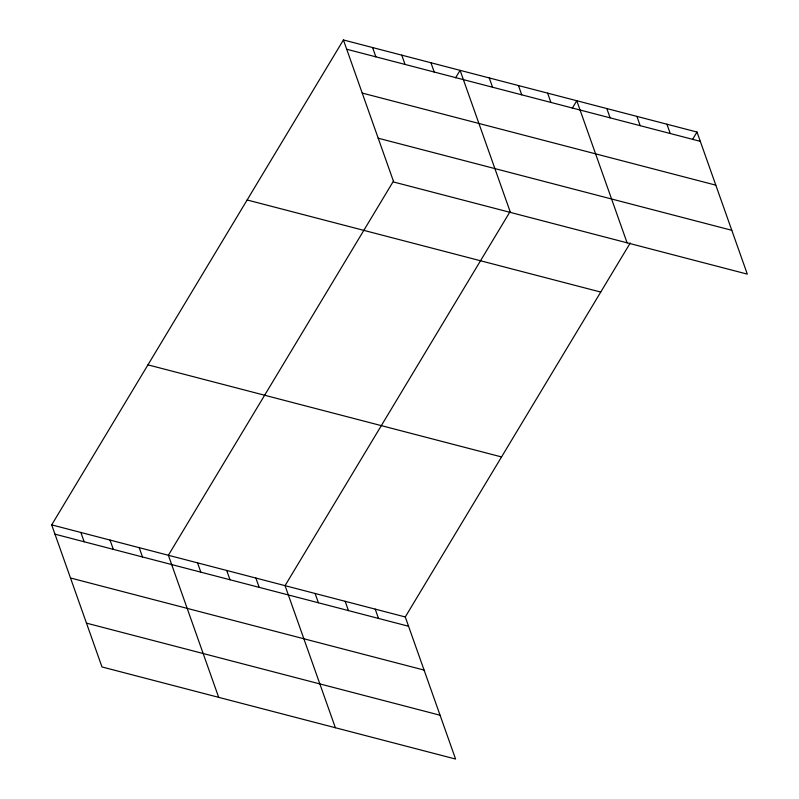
<?xml version="1.0" encoding="UTF-8"?>
<svg xmlns="http://www.w3.org/2000/svg" width="799" height="799" viewBox="0 0 799 799"><rect width="100%" height="100%" fill="white"/><g stroke="black" fill="none" stroke-linecap="round" stroke-linejoin="round"><path stroke-width="1.2" d="M630.251 242.996L405.273 616.968L455.59 759.05L101.992 666.955L51.685 524.873L343.41 39.95L697.008 132.045L747.315 274.127L393.727 182.032L343.41 39.95M393.348 181.293L168.369 555.265L218.686 697.347M455.6 77.813L460.094 70.342L510.411 212.424M510.032 211.685L285.053 585.657L335.37 727.739M572.294 108.195L576.778 100.734L627.095 242.816M692.513 139.515L697.008 132.045M346.706 49.238L700.294 141.333M362.217 93.064L715.814 185.158M378.207 138.207L731.804 230.302M247.141 199.98L600.728 292.064M147.955 364.853L501.542 456.938M51.685 524.873L405.273 616.968M54.971 534.171L408.569 626.256M70.492 577.987L424.079 670.081M86.482 623.14L440.069 715.225M666.945 124.215L670.241 133.503M636.893 116.384L640.179 125.683M606.841 108.564L610.126 117.853M547.615 93.133L550.901 102.422M518.441 85.533L521.727 94.831M489.268 77.942L492.564 87.231M430.931 62.741L434.217 72.04M401.757 55.141L405.043 64.439M372.584 47.55L375.87 56.839M375.22 609.138L378.506 618.436M345.168 601.307L348.454 610.606M315.106 593.487L318.401 602.776M255.88 578.057L259.176 587.355M226.706 570.456L230.002 579.754M197.543 562.866L200.829 572.154M139.196 547.665L142.492 556.963M110.022 540.074L113.318 549.362M80.859 532.474L84.145 541.762"/></g></svg>
